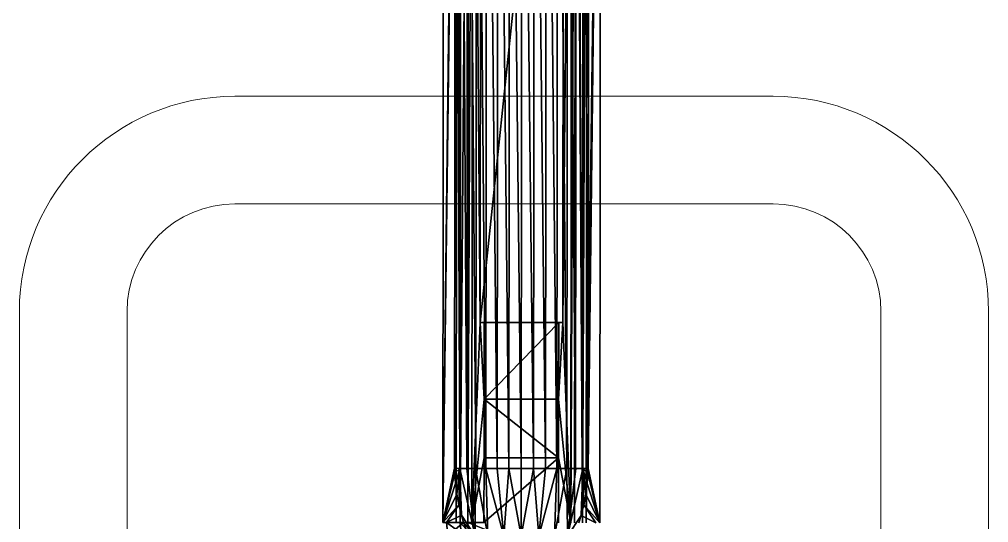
# Model space of a CAD drawing. Header units: inches. Extents: x 0 to 46333, y 12439 to 30520.
# Drawn here: x 18600.5 to 19095.5, y 16207.6 to 16464.8 of the extents above; entities that cross this region are included whole.
import ezdxf

# ---------------------------------------------------------------- set-up
doc = ezdxf.new("R2010")
doc.units = ezdxf.units.IN
doc.header["$MEASUREMENT"] = 0
doc.layers.add('DLX_FL1_LUM', color=7, linetype='Continuous', true_color=0xffd400)
doc.layers.add('v.p', color=7, linetype='Continuous')
doc.layers.add('WC', color=2, linetype='Continuous', lineweight=0)

# ---------------------------------------------------------------- blocks, each defined once
blk = doc.blocks.new('first floor civil')
at = {"layer": 'WC', "color": 9}
for p, q in [((601700.66, 122320.58), (601425.69, 122320.58)), ((601700.66, 122265.58), (601425.69, 122265.58)), ((601315.69, 122210.58), (601315.69, 121880.58)), ((601370.69, 122210.58), (601370.69, 121880.58)), ((601755.66, 121880.58), (601755.66, 122210.58)), ((601810.66, 121880.58), (601810.66, 122210.58))]:
    blk.add_line(p, q, dxfattribs=at)
at = {"layer": 'WC', "color": 9, "extrusion": (0, 0, -1)}
for centre, radius, start, end in [((-601425.69, 122210.58), 110, 0, 90), ((-601700.66, 122210.58), 110, 90, 180), ((-601425.69, 122210.58), 55, 0, 90), ((-601700.66, 122210.58), 55, 90, 180)]:
    blk.add_arc(centre, radius, start, end, dxfattribs=at)

msp = doc.modelspace()

# ---------------------------------------------------------------- linework, layer by layer
at = {"layer": 'DLX_FL1_LUM'}
for points in [[(18817.31, 16786.95, 0), (18816.74, 16207.6, 0)], [(18816.74, 16207.6, 0), (18817.31, 16786.95, 0)], [(18824.16, 16786.94, 0), (18816.74, 16207.6, 0)], [(18816.74, 16207.6, 0), (18824.16, 16786.94, 0)], [(18823.6, 16207.6, 0), (18824.16, 16786.94, 0)], [(18824.16, 16786.94, 0), (18823.6, 16207.6, 0)], [(18824.16, 16786.94, 0), (18825.6, 16207.59, 0)], [(18825.6, 16207.59, 0), (18824.16, 16786.94, 0)], [(18830.13, 16786.94, 0), (18825.6, 16207.59, 0)], [(18826.17, 16786.94, 0), (18825.6, 16207.59, 0)], [(18825.6, 16207.59, 0), (18830.13, 16786.94, 0)], [(18825.6, 16207.59, 0), (18826.17, 16786.94, 0)], [(18829.57, 16207.59, 0), (18830.13, 16786.94, 0)], [(18830.13, 16786.94, 0), (18829.57, 16207.59, 0)], [(18832.14, 16786.93, 0), (18829.57, 16207.59, 0)], [(18829.57, 16207.59, 0), (18832.14, 16786.93, 0)], [(18832.14, 16786.93, 0), (18831.57, 16207.59, 0)], [(18831.57, 16207.59, 0), (18832.14, 16786.93, 0)], [(18832.14, 16786.93, 0), (18835.83, 16309.82, 0)], [(18835.83, 16309.82, 0), (18832.14, 16786.93, 0)], [(18882.66, 16786.88, 0), (18878.04, 16309.78, 0)], [(18878.04, 16309.78, 0), (18882.66, 16786.88, 0)], [(18882.09, 16207.54, 0), (18882.66, 16786.88, 0)], [(18882.09, 16207.54, 0), (18884.66, 16786.88, 0)], [(18882.66, 16786.88, 0), (18882.09, 16207.54, 0)], [(18884.66, 16786.88, 0), (18882.09, 16207.54, 0)], [(18884.1, 16207.54, 0), (18884.66, 16786.88, 0)], [(18884.66, 16786.88, 0), (18884.1, 16207.54, 0)], [(18884.66, 16786.88, 0), (18888.07, 16207.53, 0)], [(18888.07, 16207.53, 0), (18884.66, 16786.88, 0)], [(18890.64, 16786.88, 0), (18888.07, 16207.53, 0)], [(18888.63, 16786.88, 0), (18888.07, 16207.53, 0)], [(18888.07, 16207.53, 0), (18890.64, 16786.88, 0)], [(18888.07, 16207.53, 0), (18888.63, 16786.88, 0)], [(18890.64, 16786.88, 0), (18890.07, 16207.53, 0)], [(18890.07, 16207.53, 0), (18890.64, 16786.88, 0)], [(18897.49, 16786.87, 0), (18890.07, 16207.53, 0)], [(18890.07, 16207.53, 0), (18897.49, 16786.87, 0)], [(18890.98, 16235.27, 0), (18897.49, 16786.87, 0)], [(18897.49, 16786.87, 0), (18890.98, 16235.27, 0)], [(18896.93, 16207.52, 0), (18897.49, 16786.87, 0)], [(18897.49, 16786.87, 0), (18896.93, 16207.52, 0)], [(18823.26, 16759.2, 0), (18816.74, 16207.6, 0)], [(18816.74, 16207.6, 0), (18823.26, 16759.2, 0)], [(18823.26, 16759.2, 0), (18822.75, 16235.34, 0)], [(18822.75, 16235.34, 0), (18823.26, 16759.2, 0)], [(18822.78, 16235.34, 0), (18823.26, 16759.2, 0)], [(18823.29, 16759.2, 0), (18822.78, 16235.34, 0)], [(18823.26, 16759.2, 0), (18822.78, 16235.34, 0)], [(18822.78, 16235.34, 0), (18823.29, 16759.2, 0)], [(18823.29, 16759.2, 0), (18825.47, 16235.33, 0)], [(18825.47, 16235.33, 0), (18823.29, 16759.2, 0)], [(18825.47, 16235.33, 0), (18825.98, 16759.2, 0)], [(18825.98, 16759.2, 0), (18825.47, 16235.33, 0)], [(18825.98, 16759.2, 0), (18829.11, 16235.33, 0)], [(18829.11, 16235.33, 0), (18825.98, 16759.2, 0)], [(18829.11, 16235.33, 0), (18829.62, 16759.2, 0)], [(18829.62, 16759.2, 0), (18829.11, 16235.33, 0)], [(18829.62, 16759.2, 0), (18833.58, 16235.33, 0)], [(18833.58, 16235.33, 0), (18829.62, 16759.2, 0)], [(18833.58, 16235.33, 0), (18834.09, 16759.19, 0)], [(18834.09, 16759.19, 0), (18833.58, 16235.33, 0)], [(18834.09, 16759.19, 0), (18838.76, 16235.32, 0)], [(18838.76, 16235.32, 0), (18834.09, 16759.19, 0)], [(18838.76, 16235.32, 0), (18839.27, 16759.19, 0)], [(18839.27, 16759.19, 0), (18838.76, 16235.32, 0)], [(18839.27, 16759.19, 0), (18844.48, 16235.32, 0)], [(18844.48, 16235.32, 0), (18839.27, 16759.19, 0)], [(18844.48, 16235.32, 0), (18844.99, 16759.18, 0)], [(18844.99, 16759.18, 0), (18844.48, 16235.32, 0)], [(18844.99, 16759.18, 0), (18850.58, 16235.31, 0)], [(18850.58, 16235.31, 0), (18844.99, 16759.18, 0)], [(18850.58, 16235.31, 0), (18851.09, 16759.17, 0)], [(18851.09, 16759.17, 0), (18850.58, 16235.31, 0)], [(18851.09, 16759.17, 0), (18856.86, 16235.3, 0)], [(18856.86, 16235.3, 0), (18851.09, 16759.17, 0)], [(18856.86, 16235.3, 0), (18857.37, 16759.17, 0)], [(18857.37, 16759.17, 0), (18856.86, 16235.3, 0)], [(18857.37, 16759.17, 0), (18863.15, 16235.3, 0)], [(18863.15, 16235.3, 0), (18857.37, 16759.17, 0)], [(18863.15, 16235.3, 0), (18863.66, 16759.16, 0)], [(18863.66, 16759.16, 0), (18863.15, 16235.3, 0)], [(18863.66, 16759.16, 0), (18869.24, 16235.29, 0)], [(18869.24, 16235.29, 0), (18863.66, 16759.16, 0)], [(18869.24, 16235.29, 0), (18869.75, 16759.16, 0)], [(18869.75, 16759.16, 0), (18869.24, 16235.29, 0)], [(18869.75, 16759.16, 0), (18874.96, 16235.29, 0)], [(18874.96, 16235.29, 0), (18869.75, 16759.16, 0)], [(18874.96, 16235.29, 0), (18875.48, 16759.15, 0)], [(18875.48, 16759.15, 0), (18874.96, 16235.29, 0)], [(18875.48, 16759.15, 0), (18880.14, 16235.28, 0)], [(18880.14, 16235.28, 0), (18875.48, 16759.15, 0)], [(18880.14, 16235.28, 0), (18880.65, 16759.15, 0)], [(18880.65, 16759.15, 0), (18880.14, 16235.28, 0)], [(18880.65, 16759.15, 0), (18884.61, 16235.28, 0)], [(18884.61, 16235.28, 0), (18880.65, 16759.15, 0)], [(18884.61, 16235.28, 0), (18885.13, 16759.14, 0)], [(18885.13, 16759.14, 0), (18884.61, 16235.28, 0)], [(18885.13, 16759.14, 0), (18888.25, 16235.27, 0)], [(18888.25, 16235.27, 0), (18885.13, 16759.14, 0)], [(18888.25, 16235.27, 0), (18888.76, 16759.14, 0)], [(18888.76, 16759.14, 0), (18888.25, 16235.27, 0)], [(18888.76, 16759.14, 0), (18890.94, 16235.27, 0)], [(18890.94, 16235.27, 0), (18888.76, 16759.14, 0)], [(18890.94, 16235.27, 0), (18891.45, 16759.14, 0)], [(18891.45, 16759.14, 0), (18890.94, 16235.27, 0)], [(18891.45, 16759.14, 0), (18890.98, 16235.27, 0)], [(18890.98, 16235.27, 0), (18891.49, 16759.14, 0)], [(18891.49, 16759.14, 0), (18890.98, 16235.27, 0)], [(18890.98, 16235.27, 0), (18891.45, 16759.14, 0)], [(18836.23, 16714.76, 0), (18835.83, 16309.82, 0)], [(18835.83, 16309.82, 0), (18836.23, 16714.76, 0)], [(18835.83, 16309.82, 0), (18878.43, 16714.72, 0)], [(18878.43, 16714.72, 0), (18835.83, 16309.82, 0)], [(18878.04, 16309.78, 0), (18878.43, 16714.72, 0)], [(18878.43, 16714.72, 0), (18878.04, 16309.78, 0)], [(18835.83, 16309.82, 0), (18831.57, 16207.59, 0)], [(18831.57, 16207.59, 0), (18835.83, 16309.82, 0)], [(18835.83, 16309.82, 0), (18878.04, 16309.78, 0)], [(18835.83, 16309.82, 0), (18837.89, 16309.82, 0)], [(18878.04, 16309.78, 0), (18835.83, 16309.82, 0)], [(18837.85, 16270.73, 0), (18835.83, 16309.82, 0)], [(18835.83, 16309.82, 0), (18837.85, 16270.73, 0)], [(18837.89, 16309.82, 0), (18835.83, 16309.82, 0)], [(18837.85, 16270.73, 0), (18837.89, 16309.82, 0)], [(18837.89, 16309.82, 0), (18837.85, 16270.73, 0)], [(18837.85, 16270.73, 0), (18875.98, 16309.78, 0)], [(18875.98, 16309.78, 0), (18837.85, 16270.73, 0)], [(18837.89, 16309.82, 0), (18875.98, 16309.78, 0)], [(18878.04, 16309.78, 0), (18837.89, 16309.82, 0)], [(18837.89, 16309.82, 0), (18878.04, 16309.78, 0)], [(18875.98, 16309.78, 0), (18837.89, 16309.82, 0)], [(18875.94, 16270.69, 0), (18875.98, 16309.78, 0)], [(18878.04, 16309.78, 0), (18875.94, 16270.69, 0)], [(18875.94, 16270.69, 0), (18878.04, 16309.78, 0)], [(18875.98, 16309.78, 0), (18875.94, 16270.69, 0)], [(18875.98, 16309.78, 0), (18878.04, 16309.78, 0)], [(18878.04, 16309.78, 0), (18875.98, 16309.78, 0)], [(18878.04, 16309.78, 0), (18882.09, 16207.54, 0)], [(18882.09, 16207.54, 0), (18878.04, 16309.78, 0)], [(18837.85, 16270.73, 0), (18831.57, 16207.59, 0)], [(18831.57, 16207.59, 0), (18837.85, 16270.73, 0)], [(18837.82, 16240.66, 0), (18837.85, 16270.73, 0)], [(18837.82, 16240.66, 0), (18837.85, 16270.73, 0)], [(18837.85, 16270.73, 0), (18837.82, 16240.66, 0)], [(18837.82, 16240.66, 0), (18837.85, 16270.73, 0)], [(18837.85, 16270.73, 0), (18837.82, 16240.66, 0)], [(18837.85, 16270.73, 0), (18837.82, 16240.66, 0)], [(18837.85, 16270.73, 0), (18875.94, 16270.69, 0)], [(18837.85, 16270.73, 0), (18837.85, 16270.73, 0)], [(18837.85, 16270.73, 0), (18875.94, 16270.69, 0)], [(18875.94, 16270.69, 0), (18837.85, 16270.73, 0)], [(18837.85, 16270.73, 0), (18875.94, 16270.69, 0)], [(18875.94, 16270.69, 0), (18837.85, 16270.73, 0)], [(18837.85, 16270.73, 0), (18837.85, 16270.73, 0)], [(18875.91, 16240.62, 0), (18837.85, 16270.73, 0)], [(18875.94, 16270.69, 0), (18837.85, 16270.73, 0)], [(18837.85, 16270.73, 0), (18875.91, 16240.62, 0)], [(18875.94, 16270.69, 0), (18875.91, 16240.62, 0)], [(18875.94, 16270.69, 0), (18875.91, 16240.62, 0)], [(18875.91, 16240.62, 0), (18875.94, 16270.69, 0)], [(18875.94, 16270.69, 0), (18875.91, 16240.62, 0)], [(18875.91, 16240.62, 0), (18875.94, 16270.69, 0)], [(18875.91, 16240.62, 0), (18875.94, 16270.69, 0)], [(18882.09, 16207.54, 0), (18875.94, 16270.69, 0)], [(18875.94, 16270.69, 0), (18882.09, 16207.54, 0)], [(18875.94, 16270.69, 0), (18875.94, 16270.69, 0)], [(18875.94, 16270.69, 0), (18875.94, 16270.69, 0)], [(18837.82, 16240.66, 0), (18831.57, 16207.59, 0)], [(18831.57, 16207.59, 0), (18837.82, 16240.66, 0)], [(18837.79, 16207.58, 0), (18837.82, 16240.66, 0)], [(18837.82, 16240.66, 0), (18837.79, 16207.58, 0)], [(18875.91, 16240.62, 0), (18837.79, 16207.58, 0)], [(18837.79, 16207.58, 0), (18875.91, 16240.62, 0)], [(18875.91, 16240.62, 0), (18837.82, 16240.66, 0)], [(18837.82, 16240.66, 0), (18837.82, 16240.66, 0)], [(18875.91, 16240.62, 0), (18837.82, 16240.66, 0)], [(18837.82, 16240.66, 0), (18837.82, 16240.66, 0)], [(18837.82, 16240.66, 0), (18875.91, 16240.62, 0)], [(18875.91, 16240.62, 0), (18837.82, 16240.66, 0)], [(18837.82, 16240.66, 0), (18875.91, 16240.62, 0)], [(18837.82, 16240.66, 0), (18875.91, 16240.62, 0)], [(18875.91, 16240.62, 0), (18875.88, 16207.54, 0)], [(18875.88, 16207.54, 0), (18875.91, 16240.62, 0)], [(18875.91, 16240.62, 0), (18882.09, 16207.54, 0)], [(18882.09, 16207.54, 0), (18875.91, 16240.62, 0)], [(18875.91, 16240.62, 0), (18875.91, 16240.62, 0)], [(18875.91, 16240.62, 0), (18875.91, 16240.62, 0)], [(18816.74, 16207.6, 0), (18822.75, 16235.34, 0)], [(18822.75, 16235.34, 0), (18816.74, 16207.6, 0)], [(18822.75, 16235.34, 0), (18822.78, 16235.34, 0)], [(18825.43, 16235.33, 0), (18822.75, 16235.34, 0)], [(18822.75, 16235.34, 0), (18822.84, 16232.94, 0)], [(18822.78, 16235.34, 0), (18822.75, 16235.34, 0)], [(18822.84, 16232.94, 0), (18822.75, 16235.34, 0)], [(18822.75, 16235.34, 0), (18825.43, 16235.33, 0)], [(18822.78, 16235.34, 0), (18825.43, 16235.33, 0)], [(18825.43, 16235.33, 0), (18822.78, 16235.34, 0)], [(18822.78, 16235.34, 0), (18825.47, 16235.33, 0)], [(18825.47, 16235.33, 0), (18822.78, 16235.34, 0)], [(18825.43, 16235.33, 0), (18822.84, 16232.94, 0)], [(18822.84, 16232.94, 0), (18825.43, 16235.33, 0)], [(18823.25, 16227.59, 0), (18825.43, 16235.33, 0)], [(18825.43, 16235.33, 0), (18823.25, 16227.59, 0)], [(18823.95, 16222.16, 0), (18825.43, 16235.33, 0)], [(18825.43, 16235.33, 0), (18823.95, 16222.16, 0)], [(18824.95, 16216.72, 0), (18825.43, 16235.33, 0)], [(18825.43, 16235.33, 0), (18824.95, 16216.72, 0)], [(18829.07, 16235.33, 0), (18825.43, 16235.33, 0)], [(18825.43, 16235.33, 0), (18825.47, 16235.33, 0)], [(18825.47, 16235.33, 0), (18825.43, 16235.33, 0)], [(18826.26, 16211.35, 0), (18825.43, 16235.33, 0)], [(18825.43, 16235.33, 0), (18833.25, 16200.71, 0)], [(18833.25, 16200.71, 0), (18825.43, 16235.33, 0)], [(18825.43, 16235.33, 0), (18829.07, 16235.33, 0)], [(18825.43, 16235.33, 0), (18826.26, 16211.35, 0)], [(18825.47, 16235.33, 0), (18829.07, 16235.33, 0)], [(18825.47, 16235.33, 0), (18829.11, 16235.33, 0)], [(18829.07, 16235.33, 0), (18825.47, 16235.33, 0)], [(18829.11, 16235.33, 0), (18825.47, 16235.33, 0)], [(18833.55, 16235.33, 0), (18829.07, 16235.33, 0)], [(18829.07, 16235.33, 0), (18829.11, 16235.33, 0)], [(18829.11, 16235.33, 0), (18829.07, 16235.33, 0)], [(18833.25, 16200.71, 0), (18829.07, 16235.33, 0)], [(18829.07, 16235.33, 0), (18833.55, 16235.33, 0)], [(18829.07, 16235.33, 0), (18833.25, 16200.71, 0)], [(18829.11, 16235.33, 0), (18833.55, 16235.33, 0)], [(18829.11, 16235.33, 0), (18833.58, 16235.33, 0)], [(18833.55, 16235.33, 0), (18829.11, 16235.33, 0)], [(18833.58, 16235.33, 0), (18829.11, 16235.33, 0)], [(18833.55, 16235.33, 0), (18833.25, 16200.71, 0)], [(18833.25, 16200.71, 0), (18833.55, 16235.33, 0)], [(18838.73, 16235.32, 0), (18833.55, 16235.33, 0)], [(18833.55, 16235.33, 0), (18833.58, 16235.33, 0)], [(18833.58, 16235.33, 0), (18833.55, 16235.33, 0)], [(18833.55, 16235.33, 0), (18839.78, 16200.7, 0)], [(18839.78, 16200.7, 0), (18833.55, 16235.33, 0)], [(18833.55, 16235.33, 0), (18838.73, 16235.32, 0)], [(18833.58, 16235.33, 0), (18838.73, 16235.32, 0)], [(18833.58, 16235.33, 0), (18838.76, 16235.32, 0)], [(18838.73, 16235.32, 0), (18833.58, 16235.33, 0)], [(18838.76, 16235.32, 0), (18833.58, 16235.33, 0)], [(18844.46, 16235.32, 0), (18838.73, 16235.32, 0)], [(18838.73, 16235.32, 0), (18838.76, 16235.32, 0)], [(18838.76, 16235.32, 0), (18838.73, 16235.32, 0)], [(18839.78, 16200.7, 0), (18838.73, 16235.32, 0)], [(18838.73, 16235.32, 0), (18847.89, 16200.69, 0)], [(18847.89, 16200.69, 0), (18838.73, 16235.32, 0)], [(18838.73, 16235.32, 0), (18844.46, 16235.32, 0)], [(18838.73, 16235.32, 0), (18839.78, 16200.7, 0)], [(18838.76, 16235.32, 0), (18844.46, 16235.32, 0)], [(18838.76, 16235.32, 0), (18844.48, 16235.32, 0)], [(18844.46, 16235.32, 0), (18838.76, 16235.32, 0)], [(18844.48, 16235.32, 0), (18838.76, 16235.32, 0)], [(18850.56, 16235.31, 0), (18844.46, 16235.32, 0)], [(18844.46, 16235.32, 0), (18844.48, 16235.32, 0)], [(18844.48, 16235.32, 0), (18844.46, 16235.32, 0)], [(18847.89, 16200.69, 0), (18844.46, 16235.32, 0)], [(18844.46, 16235.32, 0), (18850.56, 16235.31, 0)], [(18844.46, 16235.32, 0), (18847.89, 16200.69, 0)], [(18844.48, 16235.32, 0), (18850.56, 16235.31, 0)], [(18844.48, 16235.32, 0), (18850.58, 16235.31, 0)], [(18850.56, 16235.31, 0), (18844.48, 16235.32, 0)], [(18850.58, 16235.31, 0), (18844.48, 16235.32, 0)], [(18850.56, 16235.31, 0), (18847.89, 16200.69, 0)], [(18847.89, 16200.69, 0), (18850.56, 16235.31, 0)], [(18856.86, 16235.3, 0), (18850.56, 16235.31, 0)], [(18850.56, 16235.31, 0), (18850.58, 16235.31, 0)], [(18850.58, 16235.31, 0), (18850.56, 16235.31, 0)], [(18850.56, 16235.31, 0), (18856.83, 16200.68, 0)], [(18856.83, 16200.68, 0), (18850.56, 16235.31, 0)], [(18850.56, 16235.31, 0), (18856.86, 16235.3, 0)], [(18850.58, 16235.31, 0), (18856.86, 16235.3, 0)], [(18850.58, 16235.31, 0), (18856.86, 16235.3, 0)], [(18856.86, 16235.3, 0), (18850.58, 16235.31, 0)], [(18856.86, 16235.3, 0), (18850.58, 16235.31, 0)], [(18856.83, 16200.68, 0), (18856.86, 16235.3, 0)], [(18863.16, 16235.3, 0), (18856.83, 16200.68, 0)], [(18856.83, 16200.68, 0), (18863.16, 16235.3, 0)], [(18856.86, 16235.3, 0), (18856.83, 16200.68, 0)], [(18863.16, 16235.3, 0), (18856.86, 16235.3, 0)], [(18856.86, 16235.3, 0), (18863.15, 16235.3, 0)], [(18856.86, 16235.3, 0), (18863.15, 16235.3, 0)], [(18863.15, 16235.3, 0), (18856.86, 16235.3, 0)], [(18856.86, 16235.3, 0), (18856.86, 16235.3, 0)], [(18856.86, 16235.3, 0), (18856.86, 16235.3, 0)], [(18856.86, 16235.3, 0), (18863.16, 16235.3, 0)], [(18863.15, 16235.3, 0), (18856.86, 16235.3, 0)], [(18863.15, 16235.3, 0), (18863.16, 16235.3, 0)], [(18863.15, 16235.3, 0), (18869.24, 16235.29, 0)], [(18863.16, 16235.3, 0), (18863.15, 16235.3, 0)], [(18869.24, 16235.29, 0), (18863.15, 16235.3, 0)], [(18869.26, 16235.29, 0), (18863.16, 16235.3, 0)], [(18863.16, 16235.3, 0), (18869.24, 16235.29, 0)], [(18869.24, 16235.29, 0), (18863.16, 16235.3, 0)], [(18863.16, 16235.3, 0), (18865.76, 16200.67, 0)], [(18865.76, 16200.67, 0), (18863.16, 16235.3, 0)], [(18863.16, 16235.3, 0), (18869.26, 16235.29, 0)], [(18865.76, 16200.67, 0), (18869.26, 16235.29, 0)], [(18874.99, 16235.29, 0), (18865.76, 16200.67, 0)], [(18865.76, 16200.67, 0), (18874.99, 16235.29, 0)], [(18869.26, 16235.29, 0), (18865.76, 16200.67, 0)], [(18869.24, 16235.29, 0), (18869.26, 16235.29, 0)], [(18869.24, 16235.29, 0), (18874.96, 16235.29, 0)], [(18869.26, 16235.29, 0), (18869.24, 16235.29, 0)], [(18874.96, 16235.29, 0), (18869.24, 16235.29, 0)], [(18874.99, 16235.29, 0), (18869.26, 16235.29, 0)], [(18869.26, 16235.29, 0), (18874.96, 16235.29, 0)], [(18874.96, 16235.29, 0), (18869.26, 16235.29, 0)], [(18869.26, 16235.29, 0), (18874.99, 16235.29, 0)], [(18874.99, 16235.29, 0), (18873.87, 16200.67, 0)], [(18873.87, 16200.67, 0), (18874.99, 16235.29, 0)], [(18873.87, 16200.67, 0), (18880.17, 16235.28, 0)], [(18880.17, 16235.28, 0), (18873.87, 16200.67, 0)], [(18874.96, 16235.29, 0), (18874.99, 16235.29, 0)], [(18874.96, 16235.29, 0), (18880.14, 16235.28, 0)], [(18874.99, 16235.29, 0), (18874.96, 16235.29, 0)], [(18880.14, 16235.28, 0), (18874.96, 16235.29, 0)], [(18880.17, 16235.28, 0), (18874.99, 16235.29, 0)], [(18874.99, 16235.29, 0), (18880.14, 16235.28, 0)], [(18880.14, 16235.28, 0), (18874.99, 16235.29, 0)], [(18874.99, 16235.29, 0), (18880.17, 16235.28, 0)], [(18880.14, 16235.28, 0), (18880.17, 16235.28, 0)], [(18880.14, 16235.28, 0), (18884.61, 16235.28, 0)], [(18880.17, 16235.28, 0), (18880.14, 16235.28, 0)], [(18884.61, 16235.28, 0), (18880.14, 16235.28, 0)], [(18884.65, 16235.28, 0), (18880.17, 16235.28, 0)], [(18880.17, 16235.28, 0), (18884.61, 16235.28, 0)], [(18884.61, 16235.28, 0), (18880.17, 16235.28, 0)], [(18880.17, 16235.28, 0), (18880.41, 16200.66, 0)], [(18880.41, 16200.66, 0), (18880.17, 16235.28, 0)], [(18880.17, 16235.28, 0), (18884.65, 16235.28, 0)], [(18880.41, 16200.66, 0), (18884.65, 16235.28, 0)], [(18884.65, 16235.28, 0), (18880.41, 16200.66, 0)], [(18888.29, 16235.27, 0), (18880.41, 16200.66, 0)], [(18880.41, 16200.66, 0), (18888.29, 16235.27, 0)], [(18884.61, 16235.28, 0), (18884.65, 16235.28, 0)], [(18884.61, 16235.28, 0), (18888.25, 16235.27, 0)], [(18884.65, 16235.28, 0), (18884.61, 16235.28, 0)], [(18888.25, 16235.27, 0), (18884.61, 16235.28, 0)], [(18888.29, 16235.27, 0), (18884.65, 16235.28, 0)], [(18884.65, 16235.28, 0), (18888.25, 16235.27, 0)], [(18888.25, 16235.27, 0), (18884.65, 16235.28, 0)], [(18884.65, 16235.28, 0), (18888.29, 16235.27, 0)], [(18887.42, 16211.29, 0), (18888.29, 16235.27, 0)], [(18888.29, 16235.27, 0), (18887.42, 16211.29, 0)], [(18888.25, 16235.27, 0), (18888.29, 16235.27, 0)], [(18888.25, 16235.27, 0), (18890.94, 16235.27, 0)], [(18888.29, 16235.27, 0), (18888.25, 16235.27, 0)], [(18890.94, 16235.27, 0), (18888.25, 16235.27, 0)], [(18890.98, 16235.27, 0), (18888.29, 16235.27, 0)], [(18888.29, 16235.27, 0), (18890.94, 16235.27, 0)], [(18890.94, 16235.27, 0), (18888.29, 16235.27, 0)], [(18890.88, 16232.87, 0), (18888.29, 16235.27, 0)], [(18888.29, 16235.27, 0), (18890.98, 16235.27, 0)], [(18890.46, 16227.52, 0), (18888.29, 16235.27, 0)], [(18888.29, 16235.27, 0), (18890.88, 16232.87, 0)], [(18889.75, 16222.1, 0), (18888.29, 16235.27, 0)], [(18888.29, 16235.27, 0), (18890.46, 16227.52, 0)], [(18888.73, 16216.66, 0), (18888.29, 16235.27, 0)], [(18888.29, 16235.27, 0), (18889.75, 16222.1, 0)], [(18888.29, 16235.27, 0), (18888.73, 16216.66, 0)], [(18890.88, 16232.87, 0), (18890.98, 16235.27, 0)], [(18890.98, 16235.27, 0), (18890.88, 16232.87, 0)], [(18890.94, 16235.27, 0), (18890.98, 16235.27, 0)], [(18890.98, 16235.27, 0), (18890.94, 16235.27, 0)], [(18896.93, 16207.52, 0), (18890.98, 16235.27, 0)], [(18890.98, 16235.27, 0), (18896.93, 16207.52, 0)], [(18822.84, 16232.94, 0), (18816.74, 16207.6, 0)], [(18816.74, 16207.6, 0), (18822.84, 16232.94, 0)], [(18822.84, 16232.94, 0), (18823.25, 16227.59, 0)], [(18823.25, 16227.59, 0), (18822.84, 16232.94, 0)], [(18890.46, 16227.52, 0), (18890.88, 16232.87, 0)], [(18890.88, 16232.87, 0), (18890.46, 16227.52, 0)], [(18890.88, 16232.87, 0), (18896.93, 16207.52, 0)], [(18896.93, 16207.52, 0), (18890.88, 16232.87, 0)], [(18823.25, 16227.59, 0), (18816.74, 16207.6, 0)], [(18816.74, 16207.6, 0), (18823.25, 16227.59, 0)], [(18823.25, 16227.59, 0), (18823.95, 16222.16, 0)], [(18823.95, 16222.16, 0), (18823.25, 16227.59, 0)], [(18889.75, 16222.1, 0), (18890.46, 16227.52, 0)], [(18890.46, 16227.52, 0), (18889.75, 16222.1, 0)], [(18890.46, 16227.52, 0), (18896.93, 16207.52, 0)], [(18896.93, 16207.52, 0), (18890.46, 16227.52, 0)], [(18823.95, 16222.16, 0), (18816.74, 16207.6, 0)], [(18816.74, 16207.6, 0), (18823.95, 16222.16, 0)], [(18823.95, 16222.16, 0), (18824.95, 16216.72, 0)], [(18824.95, 16216.72, 0), (18823.95, 16222.16, 0)], [(18888.73, 16216.66, 0), (18889.75, 16222.1, 0)], [(18889.75, 16222.1, 0), (18888.73, 16216.66, 0)], [(18889.75, 16222.1, 0), (18896.93, 16207.52, 0)], [(18896.93, 16207.52, 0), (18889.75, 16222.1, 0)], [(18816.74, 16207.6, 0), (18824.95, 16216.72, 0)], [(18824.95, 16216.72, 0), (18816.74, 16207.6, 0)], [(18824.95, 16216.72, 0), (18818.74, 16207.6, 0)], [(18818.74, 16207.6, 0), (18824.95, 16216.72, 0)], [(18824.95, 16216.72, 0), (18826.26, 16211.35, 0)], [(18826.26, 16211.35, 0), (18824.95, 16216.72, 0)], [(18887.42, 16211.29, 0), (18888.73, 16216.66, 0)], [(18888.73, 16216.66, 0), (18887.42, 16211.29, 0)], [(18888.73, 16216.66, 0), (18896.93, 16207.52, 0)], [(18894.92, 16207.53, 0), (18888.73, 16216.66, 0)], [(18888.73, 16216.66, 0), (18894.92, 16207.53, 0)], [(18896.93, 16207.52, 0), (18888.73, 16216.66, 0)], [(18826.26, 16211.35, 0), (18818.74, 16207.6, 0)], [(18818.74, 16207.6, 0), (18826.26, 16211.35, 0)], [(18826.26, 16211.35, 0), (18827.36, 16207.59, 0)], [(18833.25, 16200.71, 0), (18826.26, 16211.35, 0)], [(18826.26, 16211.35, 0), (18833.25, 16200.71, 0)], [(18827.36, 16207.59, 0), (18826.26, 16211.35, 0)], [(18887.42, 16211.29, 0), (18880.41, 16200.66, 0)], [(18880.41, 16200.66, 0), (18887.42, 16211.29, 0)], [(18886.31, 16207.53, 0), (18887.42, 16211.29, 0)], [(18887.42, 16211.29, 0), (18886.31, 16207.53, 0)], [(18887.42, 16211.29, 0), (18894.92, 16207.53, 0)], [(18894.92, 16207.53, 0), (18887.42, 16211.29, 0)], [(18816.74, 16207.6, 0), (18818.74, 16207.6, 0)], [(18823.6, 16207.6, 0), (18816.74, 16207.6, 0)], [(18816.74, 16207.6, 0), (18823.6, 16207.6, 0)], [(18818.74, 16207.6, 0), (18816.74, 16207.6, 0)], [(18823.6, 16207.6, 0), (18818.74, 16207.6, 0)], [(18818.74, 16207.6, 0), (18825.6, 16207.59, 0)], [(18818.74, 16207.6, 0), (18823.6, 16207.6, 0)], [(18826.07, 16202.17, 0), (18818.74, 16207.6, 0)], [(18818.74, 16207.6, 0), (18819.32, 16200.99, 0)], [(18825.6, 16207.59, 0), (18818.74, 16207.6, 0)], [(18818.74, 16207.6, 0), (18826.07, 16202.17, 0)], [(18819.32, 16200.99, 0), (18818.74, 16207.6, 0)], [(18818.74, 16207.6, 0), (18827.36, 16207.59, 0)], [(18827.36, 16207.59, 0), (18818.74, 16207.6, 0)], [(18827.36, 16207.59, 0), (18819.32, 16200.99, 0)], [(18819.32, 16200.99, 0), (18827.36, 16207.59, 0)], [(18825.6, 16207.59, 0), (18823.6, 16207.6, 0)], [(18823.6, 16207.6, 0), (18825.6, 16207.59, 0)], [(18826.07, 16202.17, 0), (18825.6, 16207.59, 0)], [(18825.6, 16207.59, 0), (18829.57, 16207.59, 0)], [(18829.98, 16202.85, 0), (18825.6, 16207.59, 0)], [(18825.6, 16207.59, 0), (18826.07, 16202.17, 0)], [(18829.57, 16207.59, 0), (18825.6, 16207.59, 0)], [(18825.6, 16207.59, 0), (18829.98, 16202.85, 0)], [(18827.36, 16207.59, 0), (18831.71, 16196.31, 0)], [(18827.36, 16207.59, 0), (18833.25, 16200.71, 0)], [(18831.71, 16196.31, 0), (18827.36, 16207.59, 0)], [(18833.25, 16200.71, 0), (18827.36, 16207.59, 0)], [(18829.57, 16207.59, 0), (18837.79, 16207.58, 0)], [(18831.57, 16207.59, 0), (18829.57, 16207.59, 0)], [(18829.98, 16202.85, 0), (18829.57, 16207.59, 0)], [(18829.57, 16207.59, 0), (18831.57, 16207.59, 0)], [(18838.07, 16204.27, 0), (18829.57, 16207.59, 0)], [(18829.57, 16207.59, 0), (18829.98, 16202.85, 0)], [(18837.79, 16207.58, 0), (18829.57, 16207.59, 0)], [(18829.57, 16207.59, 0), (18838.07, 16204.27, 0)], [(18831.57, 16207.59, 0), (18837.79, 16207.58, 0)], [(18837.79, 16207.58, 0), (18831.57, 16207.59, 0)]]:
    msp.add_polyline3d(points, dxfattribs=at)

# ---------------------------------------------------------------- block references
at = {"layer": 'v.p', "color": 1, "linetype": 'Continuous'}
msp.add_blockref('first floor civil', (-582715.15, -105895.12), dxfattribs=at)

doc.saveas('drawing.dxf')
